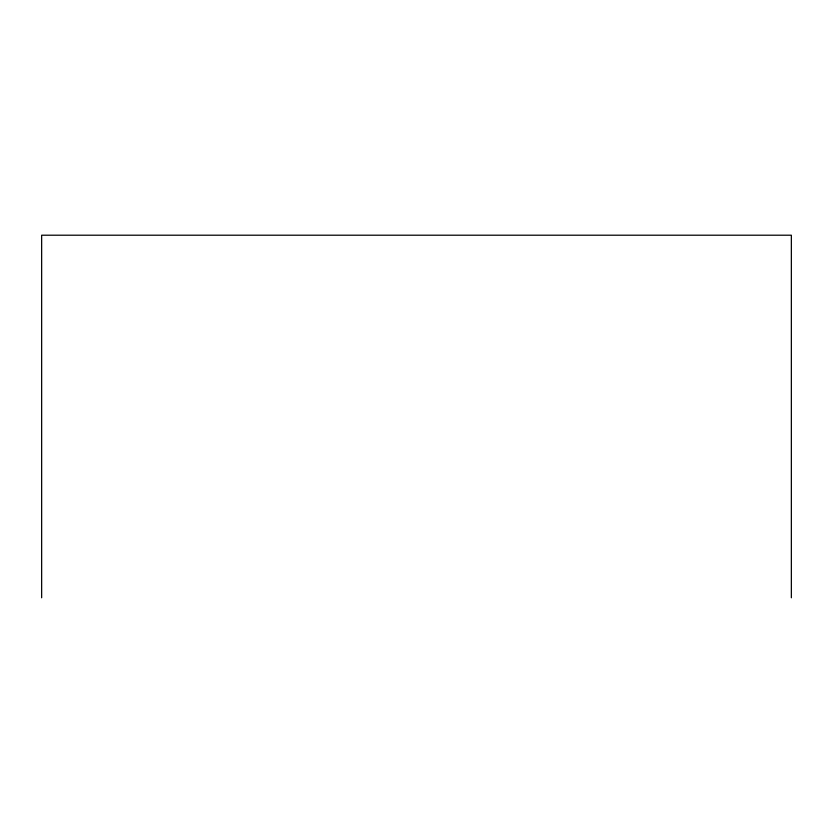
<?xml version="1.0" encoding="UTF-8"?>
<svg xmlns="http://www.w3.org/2000/svg" width="833" height="833" viewBox="0 0 833 833"><rect width="100%" height="100%" fill="white"/><g stroke="black" fill="none" stroke-linecap="round" stroke-linejoin="round"><path stroke-width="1.25" d="M791.35 597.792L791.35 235.208L41.65 235.208L41.65 597.792"/></g></svg>
